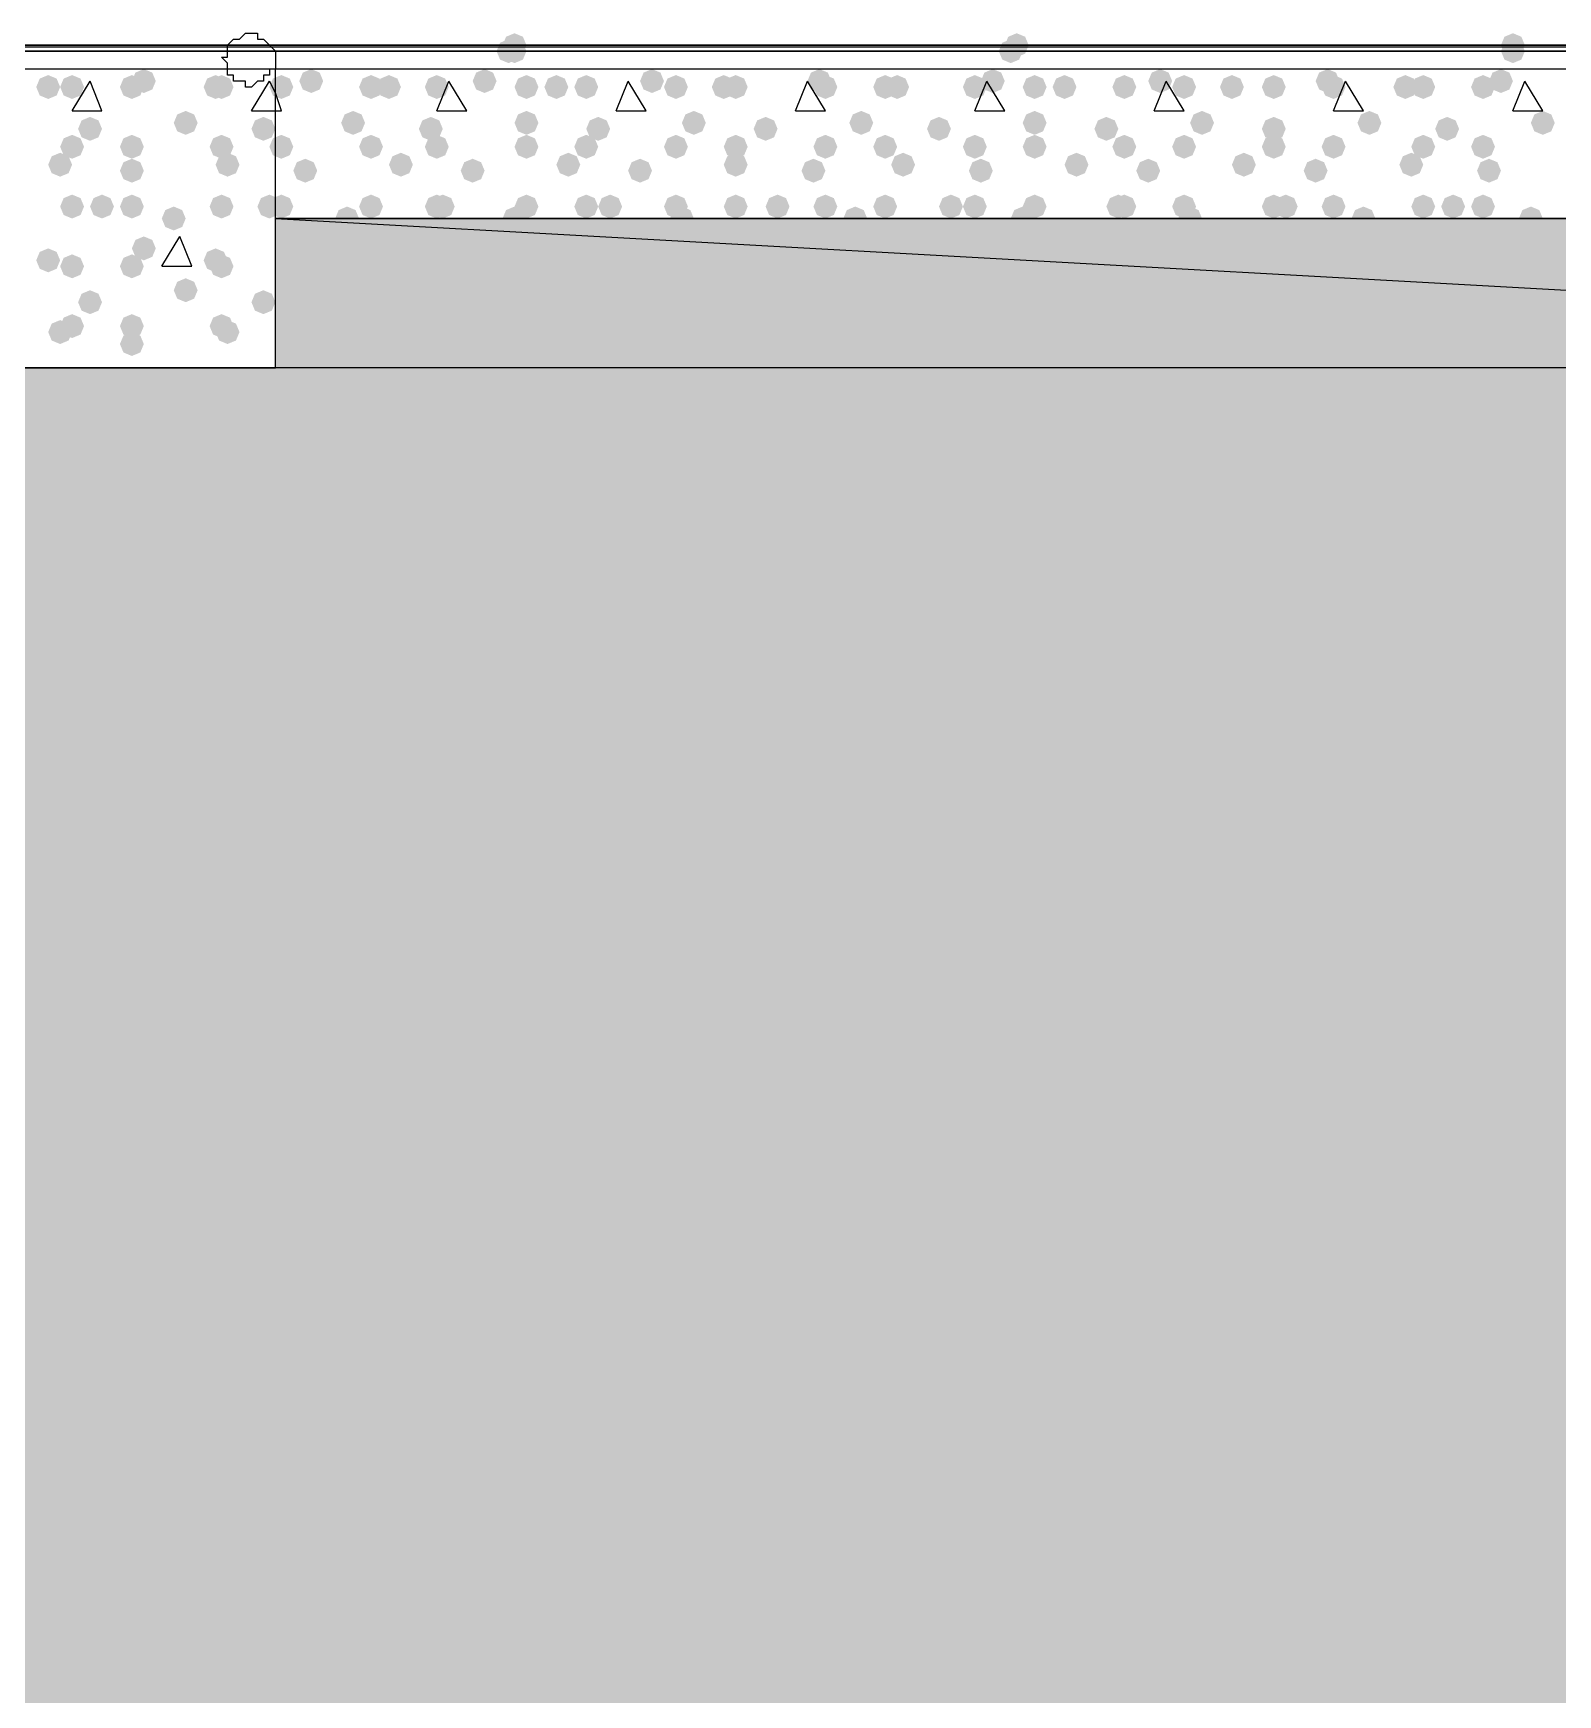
# Model space of a CAD drawing. Header units: millimetres. Extents: x 0 to 420, y 0 to 297.
# Drawn here: x 257.83 to 268.63, y 232.11 to 243.88 of the extents above; entities that cross this region are included whole.
import ezdxf

# ---------------------------------------------------------------- set-up
doc = ezdxf.new("R2010")
doc.units = ezdxf.units.MM
doc.layers.get('0').update_dxf_attribs({"linetype": 'CONTINUOUS'})

msp = doc.modelspace()

# ---------------------------------------------------------------- hatches: boundary and pattern name
at = {"true_color": 0x0000fe}
for points in [[(261.323667, 243.797667), (261.298796, 243.737871), (261.239, 243.713), (261.179204, 243.737871), (261.154333, 243.797667), (261.179204, 243.857462), (261.239, 243.882333), (261.298796, 243.857463)], [(264.879667, 243.797667), (264.854796, 243.737871), (264.795, 243.713), (264.735204, 243.737871), (264.710333, 243.797667), (264.735204, 243.857462), (264.795, 243.882333), (264.854796, 243.857463)], [(268.393333, 243.797667), (268.368462, 243.737871), (268.308667, 243.713), (268.248871, 243.737871), (268.224, 243.797667), (268.248871, 243.857462), (268.308667, 243.882333), (268.368462, 243.857463)], [(261.281333, 243.755333), (261.256463, 243.695537), (261.196667, 243.670667), (261.136871, 243.695537), (261.112, 243.755333), (261.136871, 243.815129), (261.196667, 243.84), (261.256462, 243.815129)], [(261.323667, 243.755333), (261.298796, 243.695537), (261.239, 243.670667), (261.179204, 243.695537), (261.154333, 243.755333), (261.179204, 243.815129), (261.239, 243.84), (261.298796, 243.815129)], [(261.323667, 243.755333), (261.298796, 243.695537), (261.239, 243.670667), (261.179204, 243.695537), (261.154333, 243.755333), (261.179204, 243.815129), (261.239, 243.84), (261.298796, 243.815129)], [(264.837333, 243.755333), (264.812462, 243.695537), (264.752667, 243.670667), (264.692871, 243.695537), (264.668, 243.755333), (264.692871, 243.815129), (264.752667, 243.84), (264.812462, 243.815129)], [(264.837333, 243.755333), (264.812462, 243.695537), (264.752667, 243.670667), (264.692871, 243.695537), (264.668, 243.755333), (264.692871, 243.815129), (264.752667, 243.84), (264.812462, 243.815129)], [(264.837333, 243.755333), (264.812462, 243.695537), (264.752667, 243.670667), (264.692871, 243.695537), (264.668, 243.755333), (264.692871, 243.815129), (264.752667, 243.84), (264.812462, 243.815129)], [(268.393333, 243.755333), (268.368462, 243.695537), (268.308667, 243.670667), (268.248871, 243.695537), (268.224, 243.755333), (268.248871, 243.815129), (268.308667, 243.84), (268.368462, 243.815129)], [(268.393333, 243.755333), (268.368462, 243.695537), (268.308667, 243.670667), (268.248871, 243.695537), (268.224, 243.755333), (268.248871, 243.815129), (268.308667, 243.84), (268.368462, 243.815129)], [(268.393333, 243.755333), (268.368462, 243.695537), (268.308667, 243.670667), (268.248871, 243.695537), (268.224, 243.755333), (268.248871, 243.815129), (268.308667, 243.84), (268.368462, 243.815129)]]:
    msp.add_hatch(color=0, dxfattribs=at).paths.add_polyline_path(points, flags=0)
at = {"true_color": 0x000007}
h = msp.add_hatch(color=0, dxfattribs=at)
h.paths.add_polyline_path([(31.284333, 243.755333), (379.73, 243.755333)], flags=0)
h.paths.add_polyline_path([(379.73, 243.755333), (31.284333, 243.755333)], flags=0)
for points in [[(258.699, 243.543667), (258.674129, 243.483871), (258.614333, 243.459), (258.554538, 243.483871), (258.529667, 243.543667), (258.554537, 243.603462), (258.614333, 243.628333), (258.674129, 243.603463)], [(258.021667, 243.501333), (257.996796, 243.441537), (257.937, 243.416667), (257.877204, 243.441537), (257.852333, 243.501333), (257.877204, 243.561129), (257.937, 243.586), (257.996796, 243.561129)], [(258.191, 243.501333), (258.166129, 243.441537), (258.106333, 243.416667), (258.046538, 243.441537), (258.021667, 243.501333), (258.046537, 243.561129), (258.106333, 243.586), (258.166129, 243.561129)], [(258.614333, 243.501333), (258.589462, 243.441537), (258.529667, 243.416667), (258.469871, 243.441537), (258.445, 243.501333), (258.469871, 243.561129), (258.529667, 243.586), (258.589462, 243.561129)], [(259.207, 243.501333), (259.182129, 243.441537), (259.122333, 243.416667), (259.062537, 243.441537), (259.037667, 243.501333), (259.062537, 243.561129), (259.122333, 243.586), (259.182129, 243.561129)], [(259.249333, 243.501333), (259.224462, 243.441537), (259.164667, 243.416667), (259.104871, 243.441537), (259.08, 243.501333), (259.104871, 243.561129), (259.164667, 243.586), (259.224462, 243.561129)], [(258.318, 243.205), (258.293129, 243.145204), (258.233333, 243.120333), (258.173537, 243.145204), (258.148667, 243.205), (258.173537, 243.264796), (258.233333, 243.289667), (258.293129, 243.264796)], [(258.995333, 243.247333), (258.970462, 243.187537), (258.910667, 243.162667), (258.850871, 243.187537), (258.826, 243.247333), (258.850871, 243.307129), (258.910667, 243.332), (258.970462, 243.307129)], [(259.545667, 243.205), (259.520796, 243.145204), (259.461, 243.120333), (259.401204, 243.145204), (259.376333, 243.205), (259.401204, 243.264796), (259.461, 243.289667), (259.520796, 243.264796)], [(258.191, 243.078), (258.166129, 243.018204), (258.106333, 242.993333), (258.046538, 243.018204), (258.021667, 243.078), (258.046537, 243.137796), (258.106333, 243.162667), (258.166129, 243.137796)], [(258.614333, 243.078), (258.589462, 243.018204), (258.529667, 242.993333), (258.469871, 243.018204), (258.445, 243.078), (258.469871, 243.137796), (258.529667, 243.162667), (258.589462, 243.137796)], [(259.249333, 243.078), (259.224462, 243.018204), (259.164667, 242.993333), (259.104871, 243.018204), (259.08, 243.078), (259.104871, 243.137796), (259.164667, 243.162667), (259.224462, 243.137796)], [(258.106333, 242.951), (258.081462, 242.891204), (258.021667, 242.866333), (257.961871, 242.891204), (257.937, 242.951), (257.961871, 243.010796), (258.021667, 243.035667), (258.081462, 243.010796)], [(259.291667, 242.951), (259.266796, 242.891204), (259.207, 242.866333), (259.147204, 242.891204), (259.122333, 242.951), (259.147204, 243.010796), (259.207, 243.035667), (259.266796, 243.010796)], [(258.614333, 242.908667), (258.589462, 242.848871), (258.529667, 242.824), (258.469871, 242.848871), (258.445, 242.908667), (258.469871, 242.968462), (258.529667, 242.993333), (258.589462, 242.968463)], [(258.191, 242.654667), (258.166129, 242.594871), (258.106333, 242.57), (258.046538, 242.594871), (258.021667, 242.654667), (258.046537, 242.714462), (258.106333, 242.739333), (258.166129, 242.714463)], [(258.402667, 242.654667), (258.377796, 242.594871), (258.318, 242.57), (258.258204, 242.594871), (258.233333, 242.654667), (258.258204, 242.714462), (258.318, 242.739333), (258.377796, 242.714463)], [(258.614333, 242.654667), (258.589462, 242.594871), (258.529667, 242.57), (258.469871, 242.594871), (258.445, 242.654667), (258.469871, 242.714462), (258.529667, 242.739333), (258.589462, 242.714463)], [(259.249333, 242.654667), (259.224462, 242.594871), (259.164667, 242.57), (259.104871, 242.594871), (259.08, 242.654667), (259.104871, 242.714462), (259.164667, 242.739333), (259.224462, 242.714463)], [(259.588, 242.654667), (259.563129, 242.594871), (259.503333, 242.57), (259.443537, 242.594871), (259.418667, 242.654667), (259.443537, 242.714462), (259.503333, 242.739333), (259.563129, 242.714463)], [(258.910667, 242.57), (258.885796, 242.510204), (258.826, 242.485333), (258.766204, 242.510204), (258.741333, 242.57), (258.766204, 242.629796), (258.826, 242.654667), (258.885796, 242.629796)], [(258.699, 242.358333), (258.674129, 242.298537), (258.614333, 242.273667), (258.554538, 242.298537), (258.529667, 242.358333), (258.554537, 242.418129), (258.614333, 242.443), (258.674129, 242.418129)], [(258.021667, 242.273667), (257.996796, 242.213871), (257.937, 242.189), (257.877204, 242.213871), (257.852333, 242.273667), (257.877204, 242.333462), (257.937, 242.358333), (257.996796, 242.333463)], [(259.207, 242.273667), (259.182129, 242.213871), (259.122333, 242.189), (259.062537, 242.213871), (259.037667, 242.273667), (259.062537, 242.333462), (259.122333, 242.358333), (259.182129, 242.333463)], [(258.191, 242.231333), (258.166129, 242.171537), (258.106333, 242.146667), (258.046538, 242.171537), (258.021667, 242.231333), (258.046537, 242.291129), (258.106333, 242.316), (258.166129, 242.291129)], [(258.614333, 242.231333), (258.589462, 242.171537), (258.529667, 242.146667), (258.469871, 242.171537), (258.445, 242.231333), (258.469871, 242.291129), (258.529667, 242.316), (258.589462, 242.291129)], [(259.249333, 242.231333), (259.224462, 242.171537), (259.164667, 242.146667), (259.104871, 242.171537), (259.08, 242.231333), (259.104871, 242.291129), (259.164667, 242.316), (259.224462, 242.291129)], [(258.995333, 242.062), (258.970462, 242.002204), (258.910667, 241.977333), (258.850871, 242.002204), (258.826, 242.062), (258.850871, 242.121796), (258.910667, 242.146667), (258.970462, 242.121796)], [(258.318, 241.977333), (258.293129, 241.917537), (258.233333, 241.892667), (258.173537, 241.917537), (258.148667, 241.977333), (258.173537, 242.037129), (258.233333, 242.062), (258.293129, 242.037129)], [(259.545667, 241.977333), (259.520796, 241.917537), (259.461, 241.892667), (259.401204, 241.917537), (259.376333, 241.977333), (259.401204, 242.037129), (259.461, 242.062), (259.520796, 242.037129)], [(258.106333, 241.765667), (258.081462, 241.705871), (258.021667, 241.681), (257.961871, 241.705871), (257.937, 241.765667), (257.961871, 241.825462), (258.021667, 241.850333), (258.081462, 241.825463)], [(258.191, 241.808), (258.166129, 241.748204), (258.106333, 241.723333), (258.046538, 241.748204), (258.021667, 241.808), (258.046537, 241.867796), (258.106333, 241.892667), (258.166129, 241.867796)], [(258.614333, 241.808), (258.589462, 241.748204), (258.529667, 241.723333), (258.469871, 241.748204), (258.445, 241.808), (258.469871, 241.867796), (258.529667, 241.892667), (258.589462, 241.867796)], [(259.249333, 241.808), (259.224462, 241.748204), (259.164667, 241.723333), (259.104871, 241.748204), (259.08, 241.808), (259.104871, 241.867796), (259.164667, 241.892667), (259.224462, 241.867796)], [(259.291667, 241.765667), (259.266796, 241.705871), (259.207, 241.681), (259.147204, 241.705871), (259.122333, 241.765667), (259.147204, 241.825462), (259.207, 241.850333), (259.266796, 241.825463)], [(258.614333, 241.681), (258.589462, 241.621204), (258.529667, 241.596333), (258.469871, 241.621204), (258.445, 241.681), (258.469871, 241.740796), (258.529667, 241.765667), (258.589462, 241.740796)]]:
    msp.add_hatch(color=0, dxfattribs=at).paths.add_polyline_path(points, flags=0)
at = {"true_color": 0x000008}
for points in [[(259.884333, 243.543667), (259.859462, 243.483871), (259.799667, 243.459), (259.739871, 243.483871), (259.715, 243.543667), (259.739871, 243.603462), (259.799667, 243.628333), (259.859462, 243.603463)], [(261.112, 243.543667), (261.087129, 243.483871), (261.027333, 243.459), (260.967537, 243.483871), (260.942667, 243.543667), (260.967537, 243.603462), (261.027333, 243.628333), (261.087129, 243.603463)], [(262.297333, 243.543667), (262.272462, 243.483871), (262.212667, 243.459), (262.152871, 243.483871), (262.128, 243.543667), (262.152871, 243.603462), (262.212667, 243.628333), (262.272462, 243.603463)], [(263.482667, 243.543667), (263.457796, 243.483871), (263.398, 243.459), (263.338204, 243.483871), (263.313333, 243.543667), (263.338204, 243.603462), (263.398, 243.628333), (263.457796, 243.603463)], [(264.710333, 243.543667), (264.685462, 243.483871), (264.625667, 243.459), (264.565871, 243.483871), (264.541, 243.543667), (264.565871, 243.603462), (264.625667, 243.628333), (264.685462, 243.603463)], [(265.895667, 243.543667), (265.870796, 243.483871), (265.811, 243.459), (265.751204, 243.483871), (265.726333, 243.543667), (265.751204, 243.603462), (265.811, 243.628333), (265.870796, 243.603463)], [(267.081, 243.543667), (267.056129, 243.483871), (266.996333, 243.459), (266.936537, 243.483871), (266.911667, 243.543667), (266.936537, 243.603462), (266.996333, 243.628333), (267.056129, 243.603463)], [(268.308667, 243.543667), (268.283796, 243.483871), (268.224, 243.459), (268.164204, 243.483871), (268.139333, 243.543667), (268.164204, 243.603462), (268.224, 243.628333), (268.283796, 243.603463)], [(259.672667, 243.501333), (259.647796, 243.441537), (259.588, 243.416667), (259.528204, 243.441537), (259.503333, 243.501333), (259.528204, 243.561129), (259.588, 243.586), (259.647796, 243.561129)], [(260.307667, 243.501333), (260.282796, 243.441537), (260.223, 243.416667), (260.163204, 243.441537), (260.138333, 243.501333), (260.163204, 243.561129), (260.223, 243.586), (260.282796, 243.561129)], [(260.434667, 243.501333), (260.409796, 243.441537), (260.35, 243.416667), (260.290204, 243.441537), (260.265333, 243.501333), (260.290204, 243.561129), (260.35, 243.586), (260.409796, 243.561129)], [(260.773333, 243.501333), (260.748462, 243.441537), (260.688667, 243.416667), (260.628871, 243.441537), (260.604, 243.501333), (260.628871, 243.561129), (260.688667, 243.586), (260.748462, 243.561129)], [(261.408333, 243.501333), (261.383462, 243.441537), (261.323667, 243.416667), (261.263871, 243.441537), (261.239, 243.501333), (261.263871, 243.561129), (261.323667, 243.586), (261.383462, 243.561129)], [(261.62, 243.501333), (261.595129, 243.441537), (261.535333, 243.416667), (261.475537, 243.441537), (261.450667, 243.501333), (261.475537, 243.561129), (261.535333, 243.586), (261.595129, 243.561129)], [(261.831667, 243.501333), (261.806796, 243.441537), (261.747, 243.416667), (261.687204, 243.441537), (261.662333, 243.501333), (261.687204, 243.561129), (261.747, 243.586), (261.806796, 243.561129)], [(262.466667, 243.501333), (262.441796, 243.441537), (262.382, 243.416667), (262.322204, 243.441537), (262.297333, 243.501333), (262.322204, 243.561129), (262.382, 243.586), (262.441796, 243.561129)], [(262.805333, 243.501333), (262.780463, 243.441537), (262.720667, 243.416667), (262.660871, 243.441537), (262.636, 243.501333), (262.660871, 243.561129), (262.720667, 243.586), (262.780462, 243.561129)], [(262.89, 243.501333), (262.865129, 243.441537), (262.805333, 243.416667), (262.745538, 243.441537), (262.720667, 243.501333), (262.745537, 243.561129), (262.805333, 243.586), (262.865129, 243.561129)], [(263.525, 243.501333), (263.500129, 243.441537), (263.440333, 243.416667), (263.380538, 243.441537), (263.355667, 243.501333), (263.380537, 243.561129), (263.440333, 243.586), (263.500129, 243.561129)], [(263.948333, 243.501333), (263.923463, 243.441537), (263.863667, 243.416667), (263.803871, 243.441537), (263.779, 243.501333), (263.803871, 243.561129), (263.863667, 243.586), (263.923462, 243.561129)], [(264.033, 243.501333), (264.008129, 243.441537), (263.948333, 243.416667), (263.888537, 243.441537), (263.863667, 243.501333), (263.888537, 243.561129), (263.948333, 243.586), (264.008129, 243.561129)], [(264.583333, 243.501333), (264.558463, 243.441537), (264.498667, 243.416667), (264.438871, 243.441537), (264.414, 243.501333), (264.438871, 243.561129), (264.498667, 243.586), (264.558462, 243.561129)], [(265.006667, 243.501333), (264.981796, 243.441537), (264.922, 243.416667), (264.862204, 243.441537), (264.837333, 243.501333), (264.862204, 243.561129), (264.922, 243.586), (264.981796, 243.561129)], [(265.218333, 243.501333), (265.193463, 243.441537), (265.133667, 243.416667), (265.073871, 243.441537), (265.049, 243.501333), (265.073871, 243.561129), (265.133667, 243.586), (265.193462, 243.561129)], [(265.641667, 243.501333), (265.616796, 243.441537), (265.557, 243.416667), (265.497204, 243.441537), (265.472333, 243.501333), (265.497204, 243.561129), (265.557, 243.586), (265.616796, 243.561129)], [(266.065, 243.501333), (266.040129, 243.441537), (265.980333, 243.416667), (265.920538, 243.441537), (265.895667, 243.501333), (265.920537, 243.561129), (265.980333, 243.586), (266.040129, 243.561129)], [(266.403667, 243.501333), (266.378796, 243.441537), (266.319, 243.416667), (266.259204, 243.441537), (266.234333, 243.501333), (266.259204, 243.561129), (266.319, 243.586), (266.378796, 243.561129)], [(266.7, 243.501333), (266.675129, 243.441537), (266.615333, 243.416667), (266.555538, 243.441537), (266.530667, 243.501333), (266.555537, 243.561129), (266.615333, 243.586), (266.675129, 243.561129)], [(267.123333, 243.501333), (267.098462, 243.441537), (267.038667, 243.416667), (266.978871, 243.441537), (266.954, 243.501333), (266.978871, 243.561129), (267.038667, 243.586), (267.098462, 243.561129)], [(267.631333, 243.501333), (267.606463, 243.441537), (267.546667, 243.416667), (267.486871, 243.441537), (267.462, 243.501333), (267.486871, 243.561129), (267.546667, 243.586), (267.606462, 243.561129)], [(267.758333, 243.501333), (267.733462, 243.441537), (267.673667, 243.416667), (267.613871, 243.441537), (267.589, 243.501333), (267.613871, 243.561129), (267.673667, 243.586), (267.733462, 243.561129)], [(268.181667, 243.501333), (268.156796, 243.441537), (268.097, 243.416667), (268.037204, 243.441537), (268.012333, 243.501333), (268.037204, 243.561129), (268.097, 243.586), (268.156796, 243.561129)], [(260.180667, 243.247333), (260.155796, 243.187537), (260.096, 243.162667), (260.036204, 243.187537), (260.011333, 243.247333), (260.036204, 243.307129), (260.096, 243.332), (260.155796, 243.307129)], [(260.731, 243.205), (260.706129, 243.145204), (260.646333, 243.120333), (260.586538, 243.145204), (260.561667, 243.205), (260.586537, 243.264796), (260.646333, 243.289667), (260.706129, 243.264796)], [(261.408333, 243.247333), (261.383462, 243.187537), (261.323667, 243.162667), (261.263871, 243.187537), (261.239, 243.247333), (261.263871, 243.307129), (261.323667, 243.332), (261.383462, 243.307129)], [(261.916333, 243.205), (261.891462, 243.145204), (261.831667, 243.120333), (261.771871, 243.145204), (261.747, 243.205), (261.771871, 243.264796), (261.831667, 243.289667), (261.891462, 243.264796)], [(262.593667, 243.247333), (262.568796, 243.187537), (262.509, 243.162667), (262.449204, 243.187537), (262.424333, 243.247333), (262.449204, 243.307129), (262.509, 243.332), (262.568796, 243.307129)], [(263.101667, 243.205), (263.076796, 243.145204), (263.017, 243.120333), (262.957204, 243.145204), (262.932333, 243.205), (262.957204, 243.264796), (263.017, 243.289667), (263.076796, 243.264796)], [(263.779, 243.247333), (263.754129, 243.187537), (263.694333, 243.162667), (263.634537, 243.187537), (263.609667, 243.247333), (263.634537, 243.307129), (263.694333, 243.332), (263.754129, 243.307129)], [(264.329333, 243.205), (264.304463, 243.145204), (264.244667, 243.120333), (264.184871, 243.145204), (264.16, 243.205), (264.184871, 243.264796), (264.244667, 243.289667), (264.304462, 243.264796)], [(265.006667, 243.247333), (264.981796, 243.187537), (264.922, 243.162667), (264.862204, 243.187537), (264.837333, 243.247333), (264.862204, 243.307129), (264.922, 243.332), (264.981796, 243.307129)], [(265.514667, 243.205), (265.489796, 243.145204), (265.43, 243.120333), (265.370204, 243.145204), (265.345333, 243.205), (265.370204, 243.264796), (265.43, 243.289667), (265.489796, 243.264796)], [(266.192, 243.247333), (266.167129, 243.187537), (266.107333, 243.162667), (266.047537, 243.187537), (266.022667, 243.247333), (266.047537, 243.307129), (266.107333, 243.332), (266.167129, 243.307129)], [(266.7, 243.205), (266.675129, 243.145204), (266.615333, 243.120333), (266.555538, 243.145204), (266.530667, 243.205), (266.555537, 243.264796), (266.615333, 243.289667), (266.675129, 243.264796)], [(267.377333, 243.247333), (267.352463, 243.187537), (267.292667, 243.162667), (267.232871, 243.187537), (267.208, 243.247333), (267.232871, 243.307129), (267.292667, 243.332), (267.352462, 243.307129)], [(267.927667, 243.205), (267.902796, 243.145204), (267.843, 243.120333), (267.783204, 243.145204), (267.758333, 243.205), (267.783204, 243.264796), (267.843, 243.289667), (267.902796, 243.264796)], [(268.605, 243.247333), (268.580129, 243.187537), (268.520333, 243.162667), (268.460537, 243.187537), (268.435667, 243.247333), (268.460537, 243.307129), (268.520333, 243.332), (268.580129, 243.307129)], [(259.672667, 243.078), (259.647796, 243.018204), (259.588, 242.993333), (259.528204, 243.018204), (259.503333, 243.078), (259.528204, 243.137796), (259.588, 243.162667), (259.647796, 243.137796)], [(260.307667, 243.078), (260.282796, 243.018204), (260.223, 242.993333), (260.163204, 243.018204), (260.138333, 243.078), (260.163204, 243.137796), (260.223, 243.162667), (260.282796, 243.137796)], [(260.773333, 243.078), (260.748462, 243.018204), (260.688667, 242.993333), (260.628871, 243.018204), (260.604, 243.078), (260.628871, 243.137796), (260.688667, 243.162667), (260.748462, 243.137796)], [(261.408333, 243.078), (261.383462, 243.018204), (261.323667, 242.993333), (261.263871, 243.018204), (261.239, 243.078), (261.263871, 243.137796), (261.323667, 243.162667), (261.383462, 243.137796)], [(261.831667, 243.078), (261.806796, 243.018204), (261.747, 242.993333), (261.687204, 243.018204), (261.662333, 243.078), (261.687204, 243.137796), (261.747, 243.162667), (261.806796, 243.137796)], [(262.466667, 243.078), (262.441796, 243.018204), (262.382, 242.993333), (262.322204, 243.018204), (262.297333, 243.078), (262.322204, 243.137796), (262.382, 243.162667), (262.441796, 243.137796)], [(262.89, 243.078), (262.865129, 243.018204), (262.805333, 242.993333), (262.745538, 243.018204), (262.720667, 243.078), (262.745537, 243.137796), (262.805333, 243.162667), (262.865129, 243.137796)], [(263.525, 243.078), (263.500129, 243.018204), (263.440333, 242.993333), (263.380538, 243.018204), (263.355667, 243.078), (263.380537, 243.137796), (263.440333, 243.162667), (263.500129, 243.137796)], [(263.948333, 243.078), (263.923463, 243.018204), (263.863667, 242.993333), (263.803871, 243.018204), (263.779, 243.078), (263.803871, 243.137796), (263.863667, 243.162667), (263.923462, 243.137796)], [(264.583333, 243.078), (264.558463, 243.018204), (264.498667, 242.993333), (264.438871, 243.018204), (264.414, 243.078), (264.438871, 243.137796), (264.498667, 243.162667), (264.558462, 243.137796)], [(265.006667, 243.078), (264.981796, 243.018204), (264.922, 242.993333), (264.862204, 243.018204), (264.837333, 243.078), (264.862204, 243.137796), (264.922, 243.162667), (264.981796, 243.137796)], [(265.641667, 243.078), (265.616796, 243.018204), (265.557, 242.993333), (265.497204, 243.018204), (265.472333, 243.078), (265.497204, 243.137796), (265.557, 243.162667), (265.616796, 243.137796)], [(266.065, 243.078), (266.040129, 243.018204), (265.980333, 242.993333), (265.920538, 243.018204), (265.895667, 243.078), (265.920537, 243.137796), (265.980333, 243.162667), (266.040129, 243.137796)], [(266.7, 243.078), (266.675129, 243.018204), (266.615333, 242.993333), (266.555538, 243.018204), (266.530667, 243.078), (266.555537, 243.137796), (266.615333, 243.162667), (266.675129, 243.137796)], [(267.123333, 243.078), (267.098462, 243.018204), (267.038667, 242.993333), (266.978871, 243.018204), (266.954, 243.078), (266.978871, 243.137796), (267.038667, 243.162667), (267.098462, 243.137796)], [(267.758333, 243.078), (267.733462, 243.018204), (267.673667, 242.993333), (267.613871, 243.018204), (267.589, 243.078), (267.613871, 243.137796), (267.673667, 243.162667), (267.733462, 243.137796)], [(268.181667, 243.078), (268.156796, 243.018204), (268.097, 242.993333), (268.037204, 243.018204), (268.012333, 243.078), (268.037204, 243.137796), (268.097, 243.162667), (268.156796, 243.137796)], [(260.519333, 242.951), (260.494463, 242.891204), (260.434667, 242.866333), (260.374871, 242.891204), (260.35, 242.951), (260.374871, 243.010796), (260.434667, 243.035667), (260.494462, 243.010796)], [(261.704667, 242.951), (261.679796, 242.891204), (261.62, 242.866333), (261.560204, 242.891204), (261.535333, 242.951), (261.560204, 243.010796), (261.62, 243.035667), (261.679796, 243.010796)], [(262.89, 242.951), (262.865129, 242.891204), (262.805333, 242.866333), (262.745538, 242.891204), (262.720667, 242.951), (262.745537, 243.010796), (262.805333, 243.035667), (262.865129, 243.010796)], [(264.075333, 242.951), (264.050462, 242.891204), (263.990667, 242.866333), (263.930871, 242.891204), (263.906, 242.951), (263.930871, 243.010796), (263.990667, 243.035667), (264.050462, 243.010796)], [(265.303, 242.951), (265.278129, 242.891204), (265.218333, 242.866333), (265.158537, 242.891204), (265.133667, 242.951), (265.158537, 243.010796), (265.218333, 243.035667), (265.278129, 243.010796)], [(266.488333, 242.951), (266.463462, 242.891204), (266.403667, 242.866333), (266.343871, 242.891204), (266.319, 242.951), (266.343871, 243.010796), (266.403667, 243.035667), (266.463462, 243.010796)], [(267.673667, 242.951), (267.648796, 242.891204), (267.589, 242.866333), (267.529204, 242.891204), (267.504333, 242.951), (267.529204, 243.010796), (267.589, 243.035667), (267.648796, 243.010796)], [(259.842, 242.908667), (259.817129, 242.848871), (259.757333, 242.824), (259.697537, 242.848871), (259.672667, 242.908667), (259.697537, 242.968462), (259.757333, 242.993333), (259.817129, 242.968463)], [(261.027333, 242.908667), (261.002462, 242.848871), (260.942667, 242.824), (260.882871, 242.848871), (260.858, 242.908667), (260.882871, 242.968462), (260.942667, 242.993333), (261.002462, 242.968463)], [(262.212667, 242.908667), (262.187796, 242.848871), (262.128, 242.824), (262.068204, 242.848871), (262.043333, 242.908667), (262.068204, 242.968462), (262.128, 242.993333), (262.187796, 242.968463)], [(263.440333, 242.908667), (263.415462, 242.848871), (263.355667, 242.824), (263.295871, 242.848871), (263.271, 242.908667), (263.295871, 242.968462), (263.355667, 242.993333), (263.415462, 242.968463)], [(264.625667, 242.908667), (264.600796, 242.848871), (264.541, 242.824), (264.481204, 242.848871), (264.456333, 242.908667), (264.481204, 242.968462), (264.541, 242.993333), (264.600796, 242.968463)], [(265.811, 242.908667), (265.786129, 242.848871), (265.726333, 242.824), (265.666538, 242.848871), (265.641667, 242.908667), (265.666537, 242.968462), (265.726333, 242.993333), (265.786129, 242.968463)], [(266.996333, 242.908667), (266.971462, 242.848871), (266.911667, 242.824), (266.851871, 242.848871), (266.827, 242.908667), (266.851871, 242.968462), (266.911667, 242.993333), (266.971462, 242.968463)], [(268.224, 242.908667), (268.199129, 242.848871), (268.139333, 242.824), (268.079538, 242.848871), (268.054667, 242.908667), (268.079537, 242.968462), (268.139333, 242.993333), (268.199129, 242.968463)], [(259.672667, 242.654667), (259.647796, 242.594871), (259.588, 242.57), (259.528204, 242.594871), (259.503333, 242.654667), (259.528204, 242.714462), (259.588, 242.739333), (259.647796, 242.714463)], [(260.307667, 242.654667), (260.282796, 242.594871), (260.223, 242.57), (260.163204, 242.594871), (260.138333, 242.654667), (260.163204, 242.714462), (260.223, 242.739333), (260.282796, 242.714463)], [(260.773333, 242.654667), (260.748462, 242.594871), (260.688667, 242.57), (260.628871, 242.594871), (260.604, 242.654667), (260.628871, 242.714462), (260.688667, 242.739333), (260.748462, 242.714463)], [(260.815667, 242.654667), (260.790796, 242.594871), (260.731, 242.57), (260.671204, 242.594871), (260.646333, 242.654667), (260.671204, 242.714462), (260.731, 242.739333), (260.790796, 242.714463)], [(261.408333, 242.654667), (261.383462, 242.594871), (261.323667, 242.57), (261.263871, 242.594871), (261.239, 242.654667), (261.263871, 242.714462), (261.323667, 242.739333), (261.383462, 242.714463)], [(261.831667, 242.654667), (261.806796, 242.594871), (261.747, 242.57), (261.687204, 242.594871), (261.662333, 242.654667), (261.687204, 242.714462), (261.747, 242.739333), (261.806796, 242.714463)], [(262.001, 242.654667), (261.976129, 242.594871), (261.916333, 242.57), (261.856538, 242.594871), (261.831667, 242.654667), (261.856537, 242.714462), (261.916333, 242.739333), (261.976129, 242.714463)], [(262.466667, 242.654667), (262.441796, 242.594871), (262.382, 242.57), (262.322204, 242.594871), (262.297333, 242.654667), (262.322204, 242.714462), (262.382, 242.739333), (262.441796, 242.714463)], [(262.89, 242.654667), (262.865129, 242.594871), (262.805333, 242.57), (262.745538, 242.594871), (262.720667, 242.654667), (262.745537, 242.714462), (262.805333, 242.739333), (262.865129, 242.714463)], [(263.186333, 242.654667), (263.161462, 242.594871), (263.101667, 242.57), (263.041871, 242.594871), (263.017, 242.654667), (263.041871, 242.714462), (263.101667, 242.739333), (263.161462, 242.714463)], [(263.525, 242.654667), (263.500129, 242.594871), (263.440333, 242.57), (263.380538, 242.594871), (263.355667, 242.654667), (263.380537, 242.714462), (263.440333, 242.739333), (263.500129, 242.714463)], [(263.948333, 242.654667), (263.923463, 242.594871), (263.863667, 242.57), (263.803871, 242.594871), (263.779, 242.654667), (263.803871, 242.714462), (263.863667, 242.739333), (263.923462, 242.714463)], [(264.414, 242.654667), (264.389129, 242.594871), (264.329333, 242.57), (264.269538, 242.594871), (264.244667, 242.654667), (264.269537, 242.714462), (264.329333, 242.739333), (264.389129, 242.714463)], [(264.583333, 242.654667), (264.558463, 242.594871), (264.498667, 242.57), (264.438871, 242.594871), (264.414, 242.654667), (264.438871, 242.714462), (264.498667, 242.739333), (264.558462, 242.714463)], [(265.006667, 242.654667), (264.981796, 242.594871), (264.922, 242.57), (264.862204, 242.594871), (264.837333, 242.654667), (264.862204, 242.714462), (264.922, 242.739333), (264.981796, 242.714463)], [(265.599333, 242.654667), (265.574462, 242.594871), (265.514667, 242.57), (265.454871, 242.594871), (265.43, 242.654667), (265.454871, 242.714462), (265.514667, 242.739333), (265.574462, 242.714463)], [(265.641667, 242.654667), (265.616796, 242.594871), (265.557, 242.57), (265.497204, 242.594871), (265.472333, 242.654667), (265.497204, 242.714462), (265.557, 242.739333), (265.616796, 242.714463)], [(266.065, 242.654667), (266.040129, 242.594871), (265.980333, 242.57), (265.920538, 242.594871), (265.895667, 242.654667), (265.920537, 242.714462), (265.980333, 242.739333), (266.040129, 242.714463)], [(266.7, 242.654667), (266.675129, 242.594871), (266.615333, 242.57), (266.555538, 242.594871), (266.530667, 242.654667), (266.555537, 242.714462), (266.615333, 242.739333), (266.675129, 242.714463)], [(266.784667, 242.654667), (266.759796, 242.594871), (266.7, 242.57), (266.640204, 242.594871), (266.615333, 242.654667), (266.640204, 242.714462), (266.7, 242.739333), (266.759796, 242.714463)], [(267.123333, 242.654667), (267.098462, 242.594871), (267.038667, 242.57), (266.978871, 242.594871), (266.954, 242.654667), (266.978871, 242.714462), (267.038667, 242.739333), (267.098462, 242.714463)], [(267.758333, 242.654667), (267.733462, 242.594871), (267.673667, 242.57), (267.613871, 242.594871), (267.589, 242.654667), (267.613871, 242.714462), (267.673667, 242.739333), (267.733462, 242.714463)], [(267.97, 242.654667), (267.945129, 242.594871), (267.885333, 242.57), (267.825538, 242.594871), (267.800667, 242.654667), (267.825537, 242.714462), (267.885333, 242.739333), (267.945129, 242.714463)], [(268.181667, 242.654667), (268.156796, 242.594871), (268.097, 242.57), (268.037204, 242.594871), (268.012333, 242.654667), (268.037204, 242.714462), (268.097, 242.739333), (268.156796, 242.714463)], [(260.138333, 242.57), (260.113462, 242.510204), (260.053667, 242.485333), (259.993871, 242.510204), (259.969, 242.57), (259.993871, 242.629796), (260.053667, 242.654667), (260.113462, 242.629796)], [(261.323667, 242.57), (261.298796, 242.510204), (261.239, 242.485333), (261.179204, 242.510204), (261.154333, 242.57), (261.179204, 242.629796), (261.239, 242.654667), (261.298796, 242.629796)], [(262.509, 242.57), (262.484129, 242.510204), (262.424333, 242.485333), (262.364537, 242.510204), (262.339667, 242.57), (262.364537, 242.629796), (262.424333, 242.654667), (262.484129, 242.629796)], [(263.736667, 242.57), (263.711796, 242.510204), (263.652, 242.485333), (263.592204, 242.510204), (263.567333, 242.57), (263.592204, 242.629796), (263.652, 242.654667), (263.711796, 242.629796)], [(264.922, 242.57), (264.897129, 242.510204), (264.837333, 242.485333), (264.777537, 242.510204), (264.752667, 242.57), (264.777537, 242.629796), (264.837333, 242.654667), (264.897129, 242.629796)], [(266.107333, 242.57), (266.082463, 242.510204), (266.022667, 242.485333), (265.962871, 242.510204), (265.938, 242.57), (265.962871, 242.629796), (266.022667, 242.654667), (266.082462, 242.629796)], [(267.335, 242.57), (267.310129, 242.510204), (267.250333, 242.485333), (267.190538, 242.510204), (267.165667, 242.57), (267.190537, 242.629796), (267.250333, 242.654667), (267.310129, 242.629796)], [(268.520333, 242.57), (268.495462, 242.510204), (268.435667, 242.485333), (268.375871, 242.510204), (268.351, 242.57), (268.375871, 242.629796), (268.435667, 242.654667), (268.495462, 242.629796)]]:
    msp.add_hatch(color=0, dxfattribs=at).paths.add_polyline_path(points, flags=0)
h = msp.add_hatch(color=0, dxfattribs=at)
h.paths.add_polyline_path([(278.595667, 242.57), (259.545667, 242.57), (278.595667, 241.511667)], flags=0)
h.paths.add_polyline_path([(259.545667, 242.57), (278.595667, 241.511667), (259.545667, 241.511667)], flags=0)
h = msp.add_hatch(color=0, dxfattribs=at)
h.paths.add_polyline_path([(378.544667, 241.511667), (32.469667, 241.511667), (378.544667, 222.461667)], flags=0)
h.paths.add_polyline_path([(32.469667, 241.511667), (378.544667, 222.461667), (32.469667, 222.461667)], flags=0)

# ---------------------------------------------------------------- linework, layer by layer
at = {"color": 0, "true_color": 0x000007}
for points in [[(259.545667, 243.713), (259.545667, 243.670667), (259.545667, 243.628333), (259.503333, 243.628333), (259.503333, 243.586), (259.461, 243.586), (259.461, 243.543667), (259.418667, 243.543667), (259.376333, 243.501333), (259.334, 243.501333), (259.334, 243.543667), (259.291667, 243.543667), (259.249333, 243.543667), (259.249333, 243.586), (259.207, 243.586), (259.207, 243.628333), (259.207, 243.670667), (259.164667, 243.713), (259.207, 243.713), (259.207, 243.755333), (259.207, 243.797667), (259.249333, 243.84), (259.291667, 243.84), (259.334, 243.882333), (259.376333, 243.882333), (259.418667, 243.882333), (259.418667, 243.84), (259.461, 243.84), (259.503333, 243.797667), (259.545667, 243.755333)], [(31.284333, 243.755333), (379.73, 243.755333)], [(31.284333, 243.755333), (379.73, 243.755333)], [(379.73, 243.755333), (31.284333, 243.755333)], [(257.429, 243.628333), (257.429, 241.511667), (259.545667, 241.511667), (259.545667, 243.628333)]]:
    msp.add_lwpolyline(points, close=True, dxfattribs=at)
for points in [[(379.73, 243.797667), (31.242, 243.797667), (379.73, 243.797667), (31.242, 243.755333)], [(379.73, 243.797667), (31.242, 243.797667), (31.242, 243.755333)], [(379.73, 243.755333), (31.284333, 243.755333), (31.242, 243.755333)], [(31.284333, 243.755333), (379.73, 243.755333)], [(31.284333, 243.755333), (379.73, 243.755333)], [(278.595667, 243.628333), (259.545667, 243.628333)], [(258.106333, 243.332), (258.233333, 243.543667)], [(258.318, 243.332), (258.233333, 243.543667)], [(259.376333, 243.332), (259.503333, 243.543667)], [(259.545667, 243.459), (259.503333, 243.543667)], [(258.106333, 243.332), (258.318, 243.332)], [(259.376333, 243.332), (259.545667, 243.332)], [(259.545667, 242.57), (278.595667, 242.57)], [(258.741333, 242.231333), (258.868333, 242.443)], [(258.953, 242.231333), (258.868333, 242.443)], [(258.741333, 242.231333), (258.953, 242.231333)]]:
    msp.add_lwpolyline(points, dxfattribs=at)
at = {"color": 0, "true_color": 0x000008}
for points in [[(260.688667, 243.332), (260.773333, 243.543667)], [(260.900333, 243.332), (260.773333, 243.543667)], [(261.958667, 243.332), (262.043333, 243.543667)], [(262.170333, 243.332), (262.043333, 243.543667)], [(263.228667, 243.332), (263.313333, 243.543667)], [(263.440333, 243.332), (263.313333, 243.543667)], [(264.498667, 243.332), (264.583333, 243.543667)], [(264.710333, 243.332), (264.583333, 243.543667)], [(265.768667, 243.332), (265.853333, 243.543667)], [(265.980333, 243.332), (265.853333, 243.543667)], [(267.038667, 243.332), (267.123333, 243.543667)], [(267.250333, 243.332), (267.123333, 243.543667)], [(268.308667, 243.332), (268.393333, 243.543667)], [(268.520333, 243.332), (268.393333, 243.543667)], [(259.588, 243.332), (259.545667, 243.459)], [(259.545667, 243.332), (259.588, 243.332)], [(260.688667, 243.332), (260.900333, 243.332)], [(261.958667, 243.332), (262.170333, 243.332)], [(263.228667, 243.332), (263.440333, 243.332)], [(264.498667, 243.332), (264.710333, 243.332)], [(265.768667, 243.332), (265.980333, 243.332)], [(267.038667, 243.332), (267.250333, 243.332)], [(268.308667, 243.332), (268.520333, 243.332)]]:
    msp.add_lwpolyline(points, dxfattribs=at)
for points in [[(278.595667, 242.57), (259.545667, 242.57), (278.595667, 241.511667)], [(259.545667, 242.57), (278.595667, 241.511667), (259.545667, 241.511667)], [(378.544667, 241.511667), (32.469667, 241.511667), (378.544667, 222.461667)]]:
    msp.add_lwpolyline(points, close=True, dxfattribs=at)

doc.saveas('drawing.dxf')
